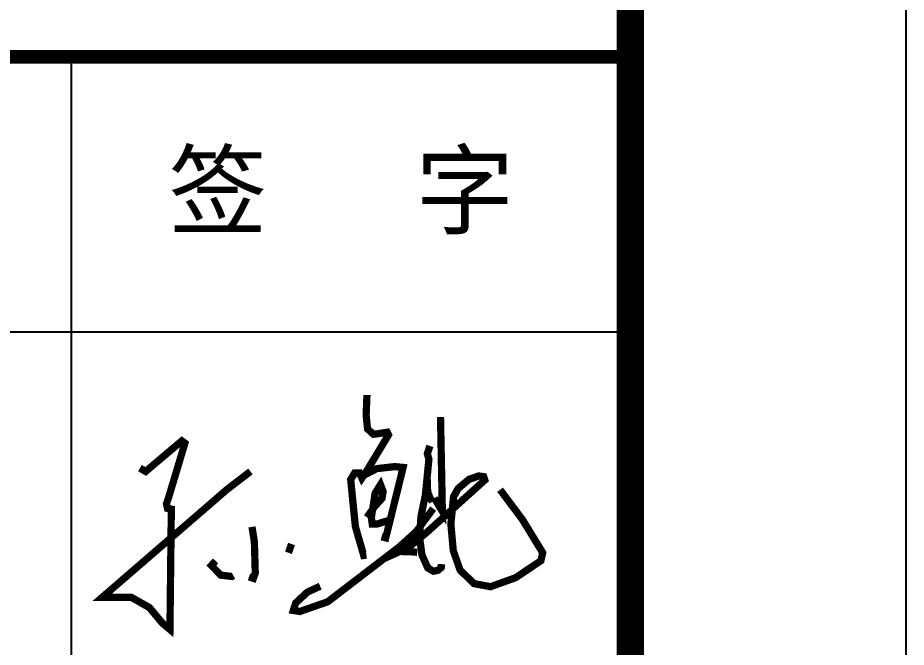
# Model space of a CAD drawing. Extents: x 32461 to 372567, y -698896 to 182569.
# Drawn here: x 226870 to 227675, y -4679 to -4109 of the extents above; entities that cross this region are included whole.
import ezdxf

# ---------------------------------------------------------------- set-up
doc = ezdxf.new("R2010")
doc.units = 0
doc.header["$LTSCALE"] = 1000
doc.header["$MEASUREMENT"] = 0
doc.layers.get('0').update_dxf_attribs({"linetype": 'CONTINUOUS'})
doc.layers.add('PUB_TITLE', color=4, linetype='CONTINUOUS')
doc.layers.add('图框', color=4, linetype='CONTINUOUS')
doc.layers.add('修改', color=7, linetype='CONTINUOUS', lineweight=20)
doc.styles.add('STYLE-黑体', font='simhei.ttf')

# ---------------------------------------------------------------- blocks, each defined once
blk = doc.blocks.new('5555')
at = {"layer": '修改', "color": 1, "const_width": 750}
for points in [[(2546225, -869415), (2546141, -871490), (2546284, -872921), (2546892, -873483), (2547353, -873421), (2548330, -873265), (2548330, -873265), (2548464, -873530), (2546131, -877395), (2545700, -878022), (2545455, -877483), (2544954, -877483), (2544541, -878175), (2545024, -883015), (2545889, -886026), (2545889, -886026), (2546173, -885988)], [(2553842, -871686), (2554034, -881467), (2553203, -880091)], [(2522716, -876986), (2523307, -877329), (2527057, -874161), (2527376, -874398), (2525673, -880071), (2525460, -880674), (2525567, -881147), (2525969, -881229), (2525824, -893691), (2525038, -893023), (2523701, -891421), (2521816, -890353), (2518817, -890353), (2531694, -879226), (2534158, -877327)], [(2552744, -874687), (2552478, -875485), (2552640, -876061), (2552271, -879813), (2551827, -881934), (2551665, -884135), (2551931, -885996), (2552522, -887311), (2553108, -887654), (2553573, -887567), (2553914, -887284), (2553928, -886921)], [(2545915, -877708), (2547248, -877032), (2549110, -876828), (2549966, -876910), (2549748, -877820), (2548171, -884205), (2547736, -884097)], [(2548009, -886338), (2549639, -885613), (2550404, -885303), (2552445, -883610), (2556119, -880300), (2558144, -878476), (2558428, -878219), (2558316, -877868), (2557803, -877796), (2556786, -878149), (2555672, -879093), (2555192, -879934), (2554915, -882771), (2555166, -885531), (2555870, -887541), (2557317, -888942), (2559021, -889258), (2561621, -888324), (2564234, -886571), (2564424, -885738), (2562327, -882313), (2560017, -879222)], [(2552456, -877937), (2552509, -879438), (2552793, -880162), (2553011, -880429)], [(2546228, -882073), (2547016, -880960), (2547777, -880131), (2547900, -879412), (2547628, -878692), (2547071, -879588), (2546679, -882105), (2546773, -882759), (2547300, -882759), (2548474, -882399), (2548609, -882432)], [(2541379, -889203), (2540053, -889824), (2538845, -890950), (2538602, -891716), (2539269, -891824), (2542160, -890818), (2549533, -885171), (2551342, -883541), (2553086, -881169)], [(2534323, -883065), (2534568, -884614), (2534661, -887828), (2534463, -888399), (2534008, -888248)], [(2538421, -884840), (2538097, -885745)], [(2548009, -886338), (2549639, -885613), (2550577, -885631), (2551434, -885695)], [(2530557, -886583), (2530115, -887061), (2531094, -888062), (2532236, -888202), (2532236, -888202), (2532398, -888111)]]:
    blk.add_lwpolyline(points, dxfattribs=at)

msp = doc.modelspace()

# ---------------------------------------------------------------- linework, layer by layer
at = {"layer": 'PUB_TITLE'}
msp.add_lwpolyline([(212824.99, -12206.83), (227674.99, -12206.83), (227674.99, -1706.83), (212824.99, -1706.83)], close=True, dxfattribs=at)
at = {"layer": 'PUB_TITLE', "const_width": 25}
msp.add_lwpolyline([(213449.99, -11956.83), (227424.99, -11956.83), (227424.99, -1956.83), (213449.99, -1956.83)], close=True, dxfattribs=at)
at = {"layer": '图框', "color": 0}
msp.add_line((225922.68, -4393.69), (227424.99, -4393.69), dxfattribs=at)
msp.add_line((225922.68, -4393.69), (227424.99, -4393.69), dxfattribs=at)
at = {"layer": '图框', "color": 4, "const_width": 24.65}
msp.add_lwpolyline([(225922.68, -1956.83), (227424.99, -1956.83), (227424.99, -11956.83), (225922.68, -11956.83)], close=True, dxfattribs=at)
at = {"layer": '图框', "color": 0, "const_width": 12.5}
msp.add_lwpolyline([(225922.68, -4144.69), (227424.99, -4144.69), (227424.99, -6684.49), (225922.68, -6684.49)], close=True, dxfattribs=at)
at = {"layer": '图框', "color": 0}
for points in [[(226918.68, -4393.69), (226918.68, -4144.69)], [(226918.68, -5837.89), (226918.68, -4393.69)]]:
    msp.add_lwpolyline(points, dxfattribs=at)

# ---------------------------------------------------------------- block references
at = {"xscale": 0.008750000037252903, "yscale": 0.008750000008149073, "zscale": 0.008749999999999999}
msp.add_blockref('5555', (204906.91, 3156.42), dxfattribs=at)

# ---------------------------------------------------------------- texts
at = {"layer": '图框', "color": 0, "style": 'STYLE-黑体'}
msp.add_text('签   字', height=65.736, dxfattribs=at).set_placement((227006.41, -4298.48))

doc.saveas('drawing.dxf')
